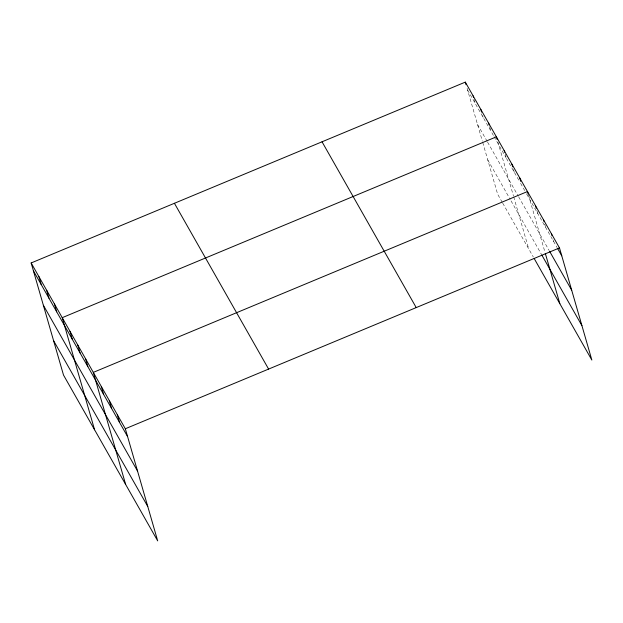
<?xml version="1.0" encoding="UTF-8"?>
<svg xmlns="http://www.w3.org/2000/svg" width="623" height="623" viewBox="0 0 623 623"><rect width="100%" height="100%" fill="white"/><g stroke="black" fill="none" stroke-linecap="round" stroke-linejoin="round"><path stroke-width="0.47" stroke-dasharray="3.12 2.34" d="M467.585 90L493.634 135.861M494.094 136.671L505.977 157.588M506.429 158.39L518.772 180.117M520.602 183.333L524.714 190.576M526.544 193.792L557.055 247.502M477.514 124.405L487.108 141.296M487.568 142.106L518.188 196.011M518.648 196.813L549.089 250.407M487.739 159.846L510.136 199.274M511.055 200.879L542.127 255.594M502.239 202.296L497.668 194.244L482.63 142.122M502.699 203.098L533.319 257.003M553.247 239.948L553.754 241.701M544.743 224.109L545.748 227.613M536.987 210.893L537.742 213.518M528.475 195.046L544.782 251.544M513.445 169.44L514.201 172.073M505.167 154.013L506.18 157.518M497.902 142.091L513.438 195.902M513.702 196.837L528.748 248.959M489.631 126.656L490.893 131.032M482.615 115.605L483.121 117.358M474.087 99.306L475.349 103.683M467.079 88.248L482.358 141.195"/><path stroke-width="0.93" d="M31.15 262.961L125.332 428.756L157.689 540.881L63.515 375.085L31.15 262.961L465.311 82.119L559.485 247.915L591.85 360.039L534.238 258.615M125.332 428.756L559.485 247.915M557.523 248.336L561.759 255.796M549.556 251.233L571.688 290.193M542.127 255.594L581.921 325.634M322.036 141.803L416.219 307.591M174.424 203.285L268.599 369.073M33.424 270.841L127.606 436.63M43.353 305.239L137.535 471.035M53.586 340.688L147.76 506.476M551.48 233.82L551.986 235.572M543.474 219.732L543.98 221.484M535.469 205.637L536.232 208.261M528.226 194.174L527.463 191.541L93.31 372.383L125.667 484.507M545.32 253.413L559.828 303.666M519.699 177.867L520.711 181.371M511.927 164.192L512.682 166.816M504.155 150.509L504.661 152.261M497.146 139.459L496.391 136.834L62.23 317.675L94.595 429.8M488.619 123.159L489.125 124.904M480.847 109.477L481.602 112.109M473.075 95.802L473.581 97.554M465.311 82.119L466.066 84.751M117.326 414.661L119.6 422.542M109.321 400.566L111.595 408.447M101.315 386.478L103.589 394.359M85.538 358.708L87.812 366.589M77.766 345.025L80.04 352.906M70.002 331.35L72.276 339.231M54.458 303.993L56.732 311.874M46.686 290.318L48.96 298.199M38.922 276.635L41.196 284.516"/></g></svg>
